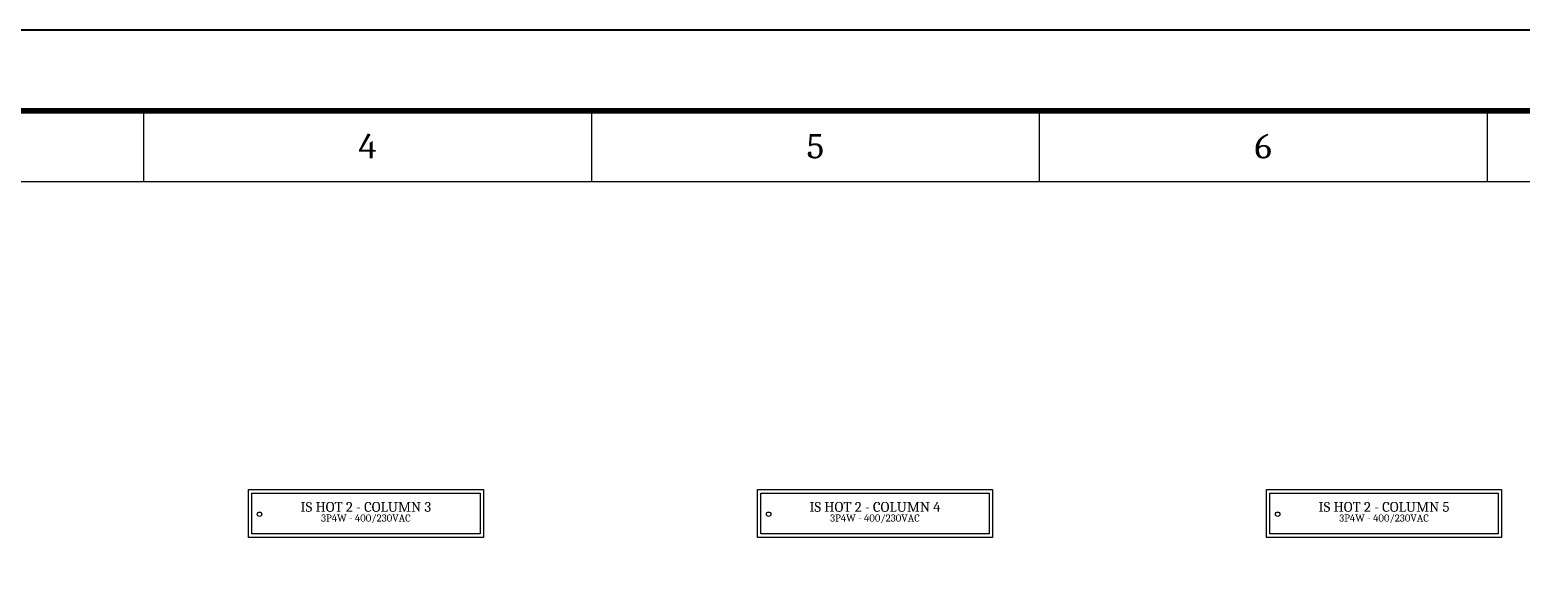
# Model space of a CAD drawing. Header units: millimetres. Extents: x -116965 to 323937, y 291661 to 566926.
# Drawn here: x -35130 to -31322, y 319173 to 320534 of the extents above; entities that cross this region are included whole.
import ezdxf
from ezdxf.enums import TextEntityAlignment as Align

# ---------------------------------------------------------------- set-up
doc = ezdxf.new("R2010")
doc.units = ezdxf.units.MM
doc.layers.get('0').update_dxf_attribs({"lineweight": 18})
doc.layers.add('BUSBAR', color=31, linetype='Continuous', lineweight=13)
doc.layers.add('dien', color=2, linetype='Continuous')
doc.styles.add('hwBorder', font='Cambria.ttf')
doc.styles.add('hwTech', font='Cambria.ttf')

# ---------------------------------------------------------------- blocks, each defined once
blk = doc.blocks.new('*U1980')
at = {"color": 5}
for p, q in [((92.704, 198.621), (92.704, 194.282)), ((120.272, 198.621), (120.272, 194.282)), ((147.839, 198.621), (147.839, 194.282)), ((175.407, 198.621), (175.407, 194.282))]:
    blk.add_line(p, q, dxfattribs=at)
at = {"color": 5, "const_width": 0.35}
blk.add_lwpolyline([(10, 198.621), (285.679, 198.621), (285.679, 5), (10, 5)], close=True, dxfattribs=at)
at = {"color": 5}
blk.add_lwpolyline([(14.339, 194.282), (281.339, 194.282), (281.339, 9.339), (14.339, 9.339)], close=True, dxfattribs=at)
at = {"layer": 'Defpoints', "color": 4}
blk.add_lwpolyline([(0, 203.621), (290.679, 203.621), (290.679, 0), (0, 0)], close=True, dxfattribs=at)
at = {"color": 253, "style": 'hwBorder'}
for s, p in [('4', (106.488, 196.452)), ('5', (134.056, 196.452)), ('6', (161.623, 196.452))]:
    blk.add_text(s, height=1.5, dxfattribs=at).set_placement(p, align=Align.MIDDLE_CENTER)
at = {"color": 6, "style": 'hwBorder', "flags": 8}
for tag, p in [("DWG'SNAME", (266.339, 58.998)), ("DWG'SCODE2", (266.339, 51.052))]:
    blk.add_attdef(tag, text='', height=1.5, dxfattribs=at).set_placement(p, align=Align.MIDDLE_CENTER)
at = {"color": 253, "style": 'hwBorder', "flags": 8}
for tag, p in [('REV_0', (253.339, 43.788)), ('REV_MODIFY0', (264.339, 44.1)), ('REV_DATE0', (277.339, 44.1)), ('REV_1', (253.339, 40.477)), ('REV_MODIFY1', (264.339, 40.789)), ('REV_DATE1', (277.339, 40.789)), ('REV_2', (253.339, 37.166)), ('REV_MODIFY2', (264.339, 37.479)), ('REV_DATE2', (277.339, 37.479)), ('REV_3', (253.339, 33.856)), ('REV_MODIFY3', (264.339, 34.169)), ('REV_DATE3', (277.339, 34.169)), ('REV_MODIFY4', (264.339, 30.858)), ('REV_DATE4', (277.339, 30.858)), ('REV_4', (253.339, 30.545))]:
    blk.add_attdef(tag, text='', height=1, dxfattribs=at).set_placement(p, align=Align.MIDDLE_CENTER)
at = {"color": 6, "style": 'hwBorder', "flags": 8}
for tag, p in [('TOLERANCE', (261.539, 27.216)), ('PAGE', (259.339, 15.298))]:
    blk.add_attdef(tag, text='', height=1.5, dxfattribs=at).set_placement(p, align=Align.MIDDLE_LEFT)

msp = doc.modelspace()

# ---------------------------------------------------------------- linework, layer by layer
at = {"layer": 'BUSBAR'}
for points in [[(-34571.802101, 319358.708212), (-33971.802101, 319358.708212), (-33971.802101, 319236.851069), (-34571.802101, 319236.851069), (-34571.802101, 319358.708212)], [(-33271.98356, 319358.708212), (-32671.98356, 319358.708212), (-32671.98356, 319236.851069), (-33271.98356, 319236.851069), (-33271.98356, 319358.708212)], [(-31972.16502, 319358.708214), (-31372.16502, 319358.708214), (-31372.16502, 319236.851071), (-31972.16502, 319236.851071), (-31972.16502, 319358.708214)]]:
    msp.add_lwpolyline(points, dxfattribs=at)
for points in [[(-34563.230672, 319350.136783), (-33980.373529, 319350.136783), (-33980.373529, 319245.422498), (-34563.230672, 319245.422498)], [(-33263.412132, 319350.136783), (-32680.554989, 319350.136783), (-32680.554989, 319245.422498), (-33263.412132, 319245.422498)], [(-31963.593591, 319350.136785), (-31380.736449, 319350.136785), (-31380.736449, 319245.4225), (-31963.593591, 319245.4225)]]:
    msp.add_lwpolyline(points, close=True, dxfattribs=at)
for centre in [(-34543.230672, 319295.904641), (-33243.412132, 319295.904641), (-31943.593591, 319295.904642)]:
    msp.add_circle(centre, 5.714286, dxfattribs=at)

# ---------------------------------------------------------------- block references
at = {"ltscale": 5, "xscale": 41.47693088945395, "yscale": 41.47693088945395, "zscale": 41.47693088945395}
msp.add_blockref('*U1980', (-38684.48168, 312088.154046), dxfattribs=at)

# ---------------------------------------------------------------- texts
at = {"lineweight": -3, "ltscale": 5, "char_height": 25, "attachment_point": 5, "style": 'hwTech'}
for s, insert in [('IS HOT 2 - COLUMN 3', (-34271.802101, 319314.556385)), ('IS HOT 2 - COLUMN 4', (-32971.98356, 319314.556385)), ('IS HOT 2 - COLUMN 5', (-31672.16502, 319314.556387))]:
    msp.add_mtext_dynamic_manual_height_columns(s, width=483.48528516, gutter_width=40, heights=[0], dxfattribs=dict(at, insert=insert))
at = {"layer": 'dien', "color": 6, "linetype": 'Continuous', "lineweight": 30, "char_height": 50, "width": 829.80083918, "attachment_point": 5, "style": 'hwTech'}
for insert in [(-34271.802101, 319284.458719), (-32971.98356, 319284.458719), (-31672.16502, 319284.458721)]:
    msp.add_mtext('{\\H0.3667x;3P4W - 400/230VAC} ', dxfattribs=dict(at, insert=insert))

doc.saveas('drawing.dxf')
